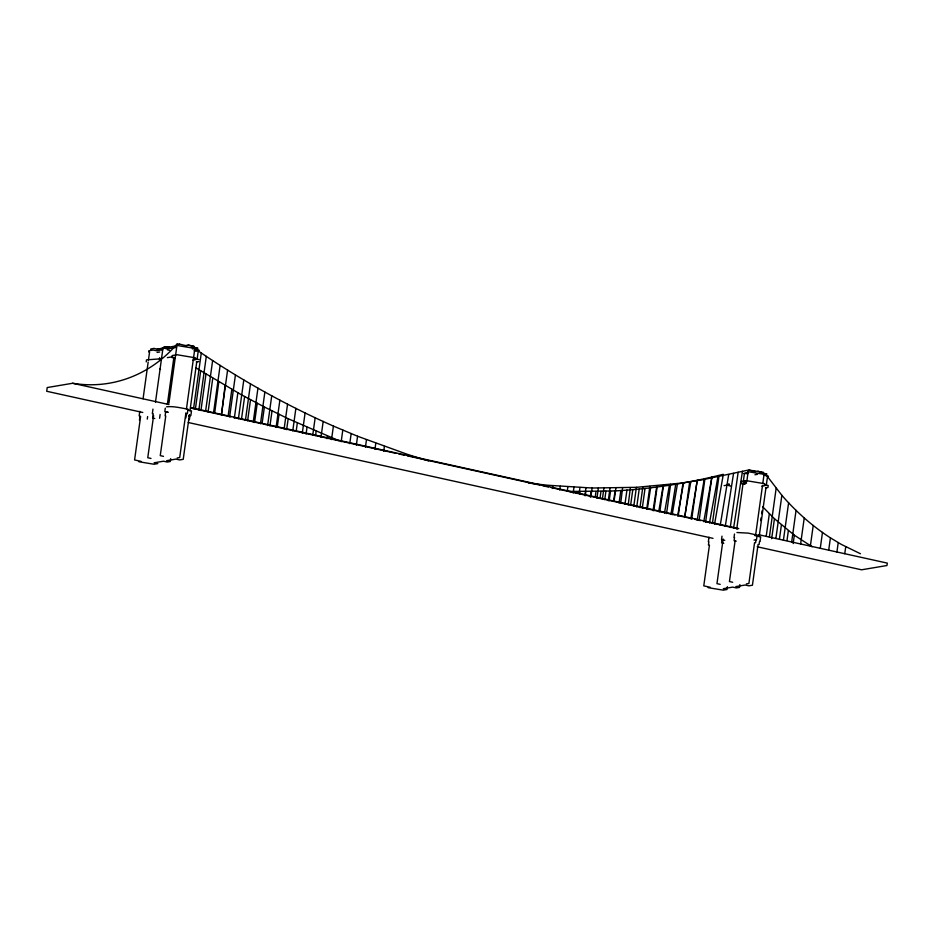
<?xml version="1.0" encoding="UTF-8"?>
<svg xmlns="http://www.w3.org/2000/svg" width="934" height="934" viewBox="0 0 934 934"><rect width="100%" height="100%" fill="white"/><g stroke="black" fill="none" stroke-linecap="round" stroke-linejoin="round"><path stroke-width="1.4" d="M221.475 415.058L225.082 385.45M620.69 503.321L622.604 487.805M628.208 504.979L630.392 487.536M214.622 413.4L218.813 381.866M146.241 361.89L146.521 359.882L160.251 358.831M139.154 415.899L139.796 411.31M148.646 351.931L148.81 350.787L153.223 350.04L156.457 350.752L162.714 349.701M139.446 420.242L140.042 415.98M140.088 420.3L134.589 459.948L141.057 461.384M140.263 419.027L140.614 416.506M143.077 398.736L148.167 362.065M148.448 360.045L149.568 352.013M150.666 350.367L150.864 348.931L154.052 348.394L157.519 349.258L164.092 348.148M147.28 419.109L147.63 416.576M159.422 359.672L159.702 357.664M152.335 413.68L152.966 409.092M161.815 349.713L161.979 348.569L165.715 347.938L168.949 348.651L176.456 347.39M153.211 413.762L152.627 418.023L154.775 418.502M153.62 415.548L147.759 457.73L150.993 458.454M155.476 402.169L161.348 359.847M161.629 357.827L162.901 348.651M163.835 348.148L164.045 346.712L169.778 347.004L176.911 345.802M164.594 348.207L164.793 346.771L168.926 346.923M159.597 418.269L160.123 414.474M165.295 408.135L164.816 411.579L168.062 412.291M165.108 415.922L165.703 411.661L167.863 412.127M165.75 415.98L160.251 455.629L163.485 456.352M167.373 404.294L173.829 357.734M168.949 403.149L177.168 343.852A140.38 123.883 80.9 0 1 72.63 383.267L47.214 387.552L46.7 391.264L142.785 412.478M170.677 458.676L170.28 461.501L167.186 462.026L163.52 461.209L154.122 462.797M193.303 347.763L193.501 346.327L188.703 345.265L186.193 345.697L179.48 344.109L176.526 344.611M194.062 347.822L194.26 346.397L188.481 345.113L185.959 345.545M185.913 412.851L179.702 457.567L177.18 457.987M186.438 409.045L194.844 348.475L192.322 348.896M185.843 417.965L186.438 413.692M195.603 349.701L195.755 348.557L178.651 345.755M187.325 413.774L187.956 409.174C180.857 407.983 173.759 406.057 166.602 406.792M196.829 349.526L197.027 348.09M197.576 349.585L197.775 348.148L191.739 346.818M189.427 414.603L183.227 459.318L179.678 459.925L176.001 459.108L166.614 460.696M189.964 410.808L196.805 361.435M197.086 359.415L198.206 351.382M189.368 419.728L189.964 415.455M193.56 408.683L201.289 352.959M195.369 409.197L200.693 370.798M198.884 409.886L206.309 356.309M200.927 410.528L205.982 374.044M205.573 411.392L212.637 360.524M208.084 412.081L212.765 378.2M213.501 413.167L220.132 365.381M221.37 414.941L227.604 370.039M228.083 416.389L231.842 389.326M229.624 416.798L235.438 374.919M234.364 417.93L237.855 392.77M238.415 418.759L243.797 379.94M241.462 419.319L244.626 396.495M245.432 420.335L250.499 383.827M247.615 420.779L250.545 399.647M253.242 422.086L257.947 388.147M254.562 422.507L257.235 403.196M260.481 423.709L264.871 392.058M262.034 423.943L264.38 407.002L240.89 394.498L196.012 367.926M267.603 425.554L271.736 395.759M269.949 425.916L272.051 410.773M276.09 427.445L279.873 400.137M277.246 427.153L279.044 414.217M284.111 428.998L287.555 404.2M286.656 429.652L288.174 418.724L264.38 407.002M292.751 430.924L295.88 408.345M296.16 431.415L297.339 422.88M302.301 433.061L305.091 412.933M306.072 434.03L307.017 427.282M312.715 435.384L315.167 417.72M315.564 435.594L316.159 431.286M320.992 437.229L323.187 421.409M327.005 438.665L327.379 435.956M331.523 439.575L333.403 426.079C285.711 405.029 239.991 379.543 196.981 350.087M341.179 441.724L342.801 430.025M349.771 443.638L351.172 433.539M356.344 445.098L357.57 436.236L333.403 426.079M365.439 447.129L366.478 439.634M374.966 449.242L375.807 443.206M383.734 451.192L384.399 446.394M552.554 488.494L552.94 485.657M559.746 490.081L560.272 486.264M567.347 490.502L567.849 486.883M573.172 493.024L573.978 487.233M579.22 492.954L579.979 487.49M579.652 494.343L580.026 491.599M584.882 495.604L585.968 487.746M585.291 495.697L585.851 491.634M590.288 496.97L591.035 491.658M590.86 496.911L592.098 488.015L636.404 487.326L680.489 483.182L702.38 479.807L748.683 470.012L763.452 472.3L763.253 473.736M595.168 497.343L595.974 491.564M596.954 498.254L598.367 488.038M599.978 498.522L600.971 491.401M602.348 499.433L603.924 488.062M604.742 499.69L605.909 491.226M608.268 500.729L610.019 488.085M609.19 500.799L610.532 491.074M613.731 500.507L615.062 490.922C651.558 488.867 687.821 483.298 723.243 474.297M614.14 500.589L615.88 488.05M619.09 502.994L620.83 490.49M624.974 504.162L626.936 490.046M630.613 505.317L632.797 489.614M633.766 506.321L636.404 487.326M636.731 506.987L639.218 489.054M639.965 507.687L642.861 486.847M642.3 508.061L645.032 488.389M646.713 509.158L649.877 486.322M653.835 510.723L657.291 485.773M659.789 512.019L663.525 485.108M666.572 513.513L670.624 484.302M684.727 517.413L689.701 481.699M691.744 518.919L697.184 480.251M699.134 520.483L704.948 478.617M705.59 522.188L711.86 476.982M708.357 541.802L708.988 537.213M708.427 545.001L708.871 541.848M709.443 545.094L703.781 585.863L710.26 587.288M712.397 523.46L718.993 475.943M728.894 483.578L728.613 485.587L730.773 486.054M722.005 536.139L721.527 539.583L724.772 540.307M722.04 539.63L721.608 542.782L723.768 543.261M723.149 539L716.962 583.645L720.196 584.357M744.34 484.197L741.106 483.485L741.386 481.465L746.266 480.648L764.689 483.73L764.409 485.738L761.887 486.17M734.019 537.482L734.498 534.038M727.388 586.704L726.991 589.517L723.208 590.148L708.089 587.661M734.533 537.529L734.089 540.681L736.249 541.16M735.105 540.774L729.442 581.543L732.688 582.256M746.581 483.053L743.032 483.649L736.751 528.936L737.708 528.772L703.536 521.23M743.312 481.64L744.421 473.596L747.982 473.001M746.266 480.648L745.997 482.656L741.106 483.485M748.134 471.857L746.861 481.033L744.491 481.442M739.868 584.602L739.483 587.404L736.389 587.93L732.723 587.124L723.325 588.7M762.623 472.791L757.906 471.18M754.555 542.701L748.905 583.47L746.383 583.89M755.629 534.96L762.483 485.575M762.763 483.567L764.035 474.379M755.571 542.794L756.015 539.63M760.661 520.623L761.047 517.833M761.63 513.653L762.016 510.875M758.081 544.464L752.43 585.233L748.87 585.828L745.204 585.023L735.805 586.599M759.155 536.711L766.008 487.338M766.289 485.33L767.409 477.286M759.097 544.545L759.529 541.393M760.043 541.44L760.685 536.84L754.637 535.509M766.23 536.139L769.347 513.688M769.382 537.073L776.154 488.284M771.671 538.661L774.438 518.72L762.599 506.695M775.874 538.509L781.863 495.324L766.534 475.336M779.458 539L781.419 524.873M783.416 540.179L788.611 502.761M786.988 540.553L788.378 530.559M791.67 542L796.06 510.338M793.164 543.576L794.332 535.194L774.438 518.72M800.613 543.985L804.244 517.926M810.35 546.121L813.222 525.445M820.274 548.305L822.48 532.403M828.703 550.173L830.419 537.856C812.288 526.111 795.978 511.669 781.863 495.324M836.922 551.982L838.23 542.549M844.768 553.722L845.737 546.705M730.248 527.512L738.152 472.289M678.201 515.907L682.987 483.006M653.053 510.618L656.66 487.069M647.32 509.112L650.636 487.758M725.274 526.414L733.552 473.375M733.564 528.235L742.46 471.285M670.951 514.284L675.737 484.232M720.242 525.293L728.707 474.519M690.81 518.802L697.254 480.601M658.715 511.645L663.082 486.17M672.176 514.692L677.524 483.508M697.184 520.203L704.189 479.457M684.587 517.424L690.833 481.582M664.494 513.058L669.398 485.201M714.58 524.044L723.068 475.791M677.617 515.883L683.676 482.691M703.746 521.662L711.755 477.986M709.478 522.923L717.954 476.784M177.285 344.669L179.713 344.261M157.286 349.106L164.419 347.903M157.075 352.422L159.702 351.978M167.361 357.64L172.732 356.73M192.696 360.255L195.218 359.835L195.486 357.827L177.075 354.745L172.183 355.562L171.903 357.57L175.148 358.294M196.292 362.007L198.732 361.598M188.54 415.922L190.851 415.537L191.482 410.937L187.862 410.143M157.788 463.603L154.017 464.245L138.886 461.746M743.511 473.515L747.69 472.814L747.854 471.67L764.958 474.46M746.044 473.736L748.473 473.328M754.952 474.752L757.474 474.332M724.072 485.645L729.454 484.746M765.495 487.91L767.935 487.501L768.215 485.493L764.584 484.688M736.961 532.508L748.262 533.127L757.159 535.089L756.517 539.677L754.007 540.109M615.062 490.922L569.273 491.482M592.098 488.015L547.779 485.236A718.911 637.49 84.2 0 1 528.446 482.936M762.144 472.989L766.977 474.052M748.916 470.176L755.384 471.6M762.599 473.188L766.23 473.993M194.447 349.246L199.281 350.308M763.65 475.149L768.484 476.223M194.167 350.705L196.584 351.242M164.921 348.382L167.081 348.861M167.408 349.841L169.568 350.32M194.179 358.516L199.012 359.59M743.032 483.649L745.192 484.127M190.583 407.586L738.771 528.597M190.945 408.088L230.815 416.879M233.663 417.51L260.714 423.487M263.563 424.118L395.981 453.34M398.83 453.971L404.527 455.232M407.376 455.862L539.794 485.085M542.642 485.715L548.34 486.976M551.188 487.606L675.06 514.949M677.909 515.58L683.606 516.829M686.455 517.459L692.152 518.72M695.001 519.351L700.687 520.612M72.618 383.267L168.984 404.55M758.42 534.657L887.3 563.109L886.961 565.525L861.557 569.798L757.194 546.764M188.236 422.507L713.016 538.346M338.645 440.579L288.174 418.724M357.57 436.236L406.64 454.076A964.565 858.007 87 0 0 428.729 460.952M860.447 553.745L841.277 544.382L830.419 537.856M812.136 546.764L794.332 535.194M159.749 368.79L160.543 369.467"/></g></svg>
